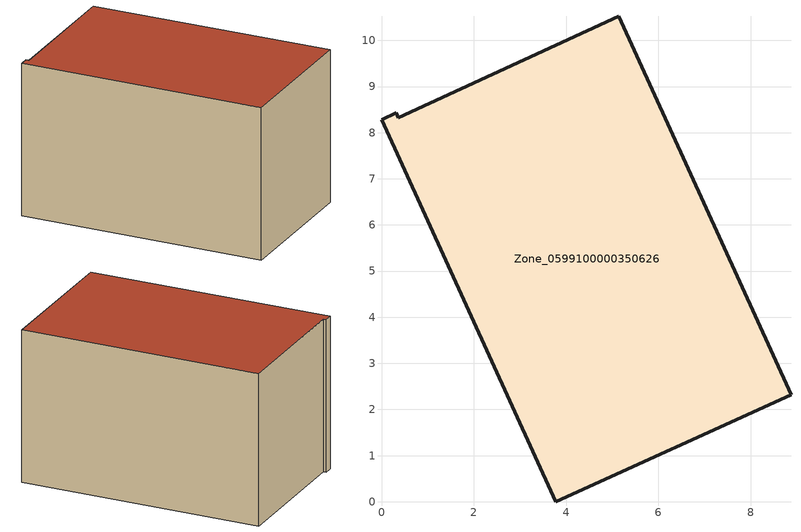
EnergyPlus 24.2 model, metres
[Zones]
Zone_0599100000350626
 floor ground (C_G): 0.32,8.43 0.36,8.32 5.14,10.52 8.88,2.32 3.78,0 0,8.29 z0
 wall outside (C_F): 3.78,0 8.88,2.32 5.14,10.52 0.36,8.32 0.32,8.43 0,8.29 3.78,0 z0:5.71
 roof outside (C_R): 0.36,8.32 0.32,8.43 0,8.29 3.78,0 8.88,2.32 5.14,10.52 z5.71
[BUILDING]
Pand.0599100000350626: North Axis=0; Terrain=City; Loads Convergence Tolerance Value=0.04; Temperature Convergence Tolerance Value=0.4; Solar Distribution=FullExterior; Maximum Number of Warmup Days=25; Minimum Number of Warmup Days=1
[Site:Location]
Rotterdam.The.Hague.AP_ZH_NLD Design_Conditions: Latitude=51.96; Longitude=4.45; Time Zone=1; Elevation=-4.5
[SITE:GROUNDTEMPERATURE:BUILDINGSURFACE]
18, 18, 18, 18, 18, 18, 18, 18, 18, 18, 18, 18
[MATERIAL] Thermal Absorptance=0.9; Solar Absorptance=0.7; Visible Absorptance=0.7
Name | Roughness | Thickness | Conductivity | Density | Specific Heat
G.TI.1992-2005 | MediumSmooth | 0.15 | 0.06 | 540 | 1210
F.TI.1992-2005 | Rough | 0.3 | 0.12 | 1920 | 840
R.TI.1992-2005 | MediumRough | 0.2 | 0.08 | 1500 | 1000
[CONSTRUCTION]
C_G: G.TI.1992-2005
C_F: F.TI.1992-2005
C_R: R.TI.1992-2005
[ZONE]
Zone_0599100000350626: Type=1; Multiplier=1; Ceiling Height=Autocalculate; Volume=Autocalculate; Floor Area=autocalculate; Part of Total Floor Area=Yes
[ZONEINFILTRATION:DESIGNFLOWRATE]
Infil_Zone_0599100000350626: Zone or ZoneList or Space or SpaceList=Zone_0599100000350626; Schedule=AlwaysOn; Design Flow Rate Calculation Method=Flow/Area; Flow Rate per Floor Area=0.0015; Constant Term Coefficient=1; Temperature Term Coefficient=0; Velocity Term Coefficient=0; Velocity Squared Term Coefficient=0
[HVACTEMPLATE:ZONE:IDEALLOADSAIRSYSTEM]
Zone_0599100000350626: Maximum Heating Supply Air Temperature=50; Minimum Cooling Supply Air Temperature=13; Maximum Heating Supply Air Humidity Ratio=0.0156; Minimum Cooling Supply Air Humidity Ratio=0.0077; Heating Limit=NoLimit; Cooling Limit=NoLimit; Dehumidification Control Type=ConstantSensibleHeatRatio; Cooling Sensible Heat Ratio=0.7; Dehumidification Setpoint=60; Humidification Control Type=None; Humidification Setpoint=30; Outdoor Air Method=None; Outdoor Air Flow Rate per Person=0.00944; Outdoor Air Flow Rate per Zone Floor Area=0; Outdoor Air Flow Rate per Zone=0; Demand Controlled Ventilation Type=None; Outdoor Air Economizer Type=NoEconomizer; Heat Recovery Type=None; Sensible Heat Recovery Effectiveness=0.7; Latent Heat Recovery Effectiveness=0.65
[ZONECONTROL:THERMOSTAT]
ThermostatControl_Zone_0599100000350626: Zone or ZoneList=Zone_0599100000350626; Control Type Schedule=DualSetpointControlType; Control 1=Thermostat_Zone_0599100000350626; Temperature Difference Between Cutout And Setpoint=0
[THERMOSTATSETPOINT:DUALSETPOINT]
Thermostat_Zone_0599100000350626: Heating Setpoint Temperature Schedule=HeatingSetpoint_Zone_0599100000350626; Cooling Setpoint Temperature Schedule=CoolingSetpoint_Zone_0599100000350626
[SCHEDULE:COMPACT]
HeatingSetpoint_Zone_0599100000350626: Through: 12/31, For: AllDays, Until: 24:00, 21
CoolingSetpoint_Zone_0599100000350626: Through: 12/31, For: AllDays, Until: 24:00, 24
DualSetpointControlType: Through: 12/31, For: AllDays, Until: 24:00, 4
AlwaysOn: Through: 12/31, For: AllDays, Until: 24:00, 1
